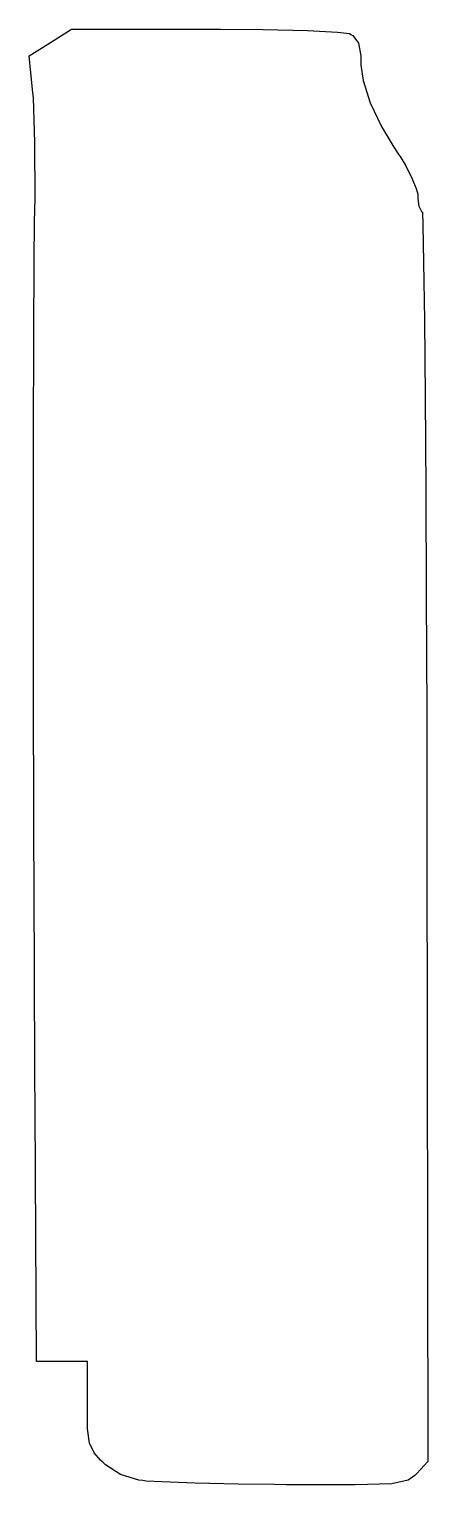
# Model space of a CAD drawing. Extents: x 0 to 0.8, y 0.01 to 2.94.
import ezdxf

# ---------------------------------------------------------------- set-up
doc = ezdxf.new("R2010")
doc.units = 0
doc.layers.get('0').update_dxf_attribs({"linetype": 'CONTINUOUS'})

msp = doc.modelspace()

# ---------------------------------------------------------------- linework, layer by layer
at = {"color": 0}
for p, q in [((0.0429, 2.9174), (0.0858, 2.9444)), ((0.0858, 2.9444), (0.3575, 2.9444)), ((0.3575, 2.9444), (0.3861, 2.9444)), ((0.3861, 2.9444), (0.472, 2.9437)), ((0.472, 2.9437), (0.5615, 2.9416)), ((0.5615, 2.9416), (0.622, 2.9381)), ((0.622, 2.9381), (0.6462, 2.9353)), ((0, 2.8903), (0.0429, 2.9174)), ((0.6462, 2.9353), (0.6494, 2.9337)), ((0.6494, 2.9337), (0.653, 2.9317)), ((0.653, 2.9317), (0.6649, 2.916)), ((0.6649, 2.916), (0.6695, 2.8904)), ((0.0075, 2.8158), (0, 2.8903)), ((0.6695, 2.8904), (0.6695, 2.8818)), ((0.6695, 2.8818), (0.6695, 2.8715)), ((0.6695, 2.8715), (0.6742, 2.8407)), ((0.6742, 2.8407), (0.6881, 2.7956)), ((0.0086, 2.8056), (0.0075, 2.8158)), ((0.0118, 2.7158), (0.0086, 2.8056)), ((0.6881, 2.7956), (0.7115, 2.7466)), ((0.7115, 2.7466), (0.7356, 2.7062)), ((0.012, 2.6021), (0.0118, 2.7158)), ((0.7356, 2.7062), (0.7444, 2.6932)), ((0.7444, 2.6932), (0.7485, 2.6872)), ((0.7485, 2.6872), (0.7598, 2.6684)), ((0.7598, 2.6684), (0.7724, 2.644)), ((0.7724, 2.644), (0.781, 2.6229)), ((0.781, 2.6229), (0.7841, 2.6117)), ((0.0116, 2.5799), (0.012, 2.6021)), ((0.7841, 2.6117), (0.7841, 2.6079)), ((0.7841, 2.6079), (0.7841, 2.6027)), ((0.7841, 2.6027), (0.7866, 2.5875)), ((0.7866, 2.5875), (0.7914, 2.5766)), ((0.0102, 2.4798), (0.011, 2.5549)), ((0.011, 2.5549), (0.0116, 2.5799)), ((0.7914, 2.5766), (0.7926, 2.5758)), ((0.7926, 2.5758), (0.7937, 2.5751)), ((0.7937, 2.5751), (0.7943, 2.5492)), ((0.7943, 2.5492), (0.796, 2.4746)), ((0.0093, 2.3241), (0.0102, 2.4798)), ((0.796, 2.4746), (0.7976, 2.3574)), ((0.7976, 2.3574), (0.7991, 2.2027)), ((0.0088, 2.1224), (0.0093, 2.3241)), ((0.7991, 2.2027), (0.8003, 2.0157)), ((0.0087, 1.8845), (0.0088, 2.1224)), ((0.8003, 2.0157), (0.8014, 1.8016)), ((0.009, 1.6201), (0.0087, 1.8845)), ((0.8014, 1.8016), (0.8023, 1.5655)), ((0.0097, 1.3389), (0.009, 1.6201)), ((0.8023, 1.5655), (0.8027, 1.3759)), ((0.8027, 1.3759), (0.8028, 1.3127)), ((0.0108, 1.0505), (0.0097, 1.3389)), ((0.8028, 1.3127), (0.8046, 0.0549)), ((0.0118, 0.8362), (0.0108, 1.0505)), ((0.0123, 0.7648), (0.0118, 0.8362)), ((0.0152, 0.2569), (0.0123, 0.7648)), ((0.1175, 0.2569), (0.0152, 0.2569)), ((0.1175, 0.1704), (0.1175, 0.2569)), ((0.1175, 0.1581), (0.1175, 0.1704)), ((0.1181, 0.1213), (0.1175, 0.1581)), ((0.1219, 0.0918), (0.1181, 0.1213)), ((0.1312, 0.0724), (0.1219, 0.0918)), ((0.1442, 0.0581), (0.1312, 0.0724)), ((0.1489, 0.0536), (0.1442, 0.0581)), ((0.1543, 0.0484), (0.1489, 0.0536)), ((0.1846, 0.0291), (0.1543, 0.0484)), ((0.7821, 0.0309), (0.7784, 0.027)), ((0.8046, 0.0549), (0.7821, 0.0309)), ((0.2211, 0.0178), (0.1846, 0.0291)), ((0.2296, 0.0166), (0.2211, 0.0178)), ((0.2364, 0.0157), (0.2296, 0.0166)), ((0.2677, 0.0138), (0.2364, 0.0157)), ((0.335, 0.0113), (0.2677, 0.0138)), ((0.422, 0.0094), (0.335, 0.0113)), ((0.4949, 0.0085), (0.422, 0.0094)), ((0.5193, 0.0084), (0.4949, 0.0085)), ((0.5538, 0.0082), (0.5193, 0.0084)), ((0.6577, 0.008), (0.5538, 0.0082)), ((0.7317, 0.0102), (0.6577, 0.008)), ((0.7651, 0.0172), (0.7317, 0.0102)), ((0.7784, 0.027), (0.7651, 0.0172))]:
    msp.add_line(p, q, dxfattribs=at)

doc.saveas('drawing.dxf')
